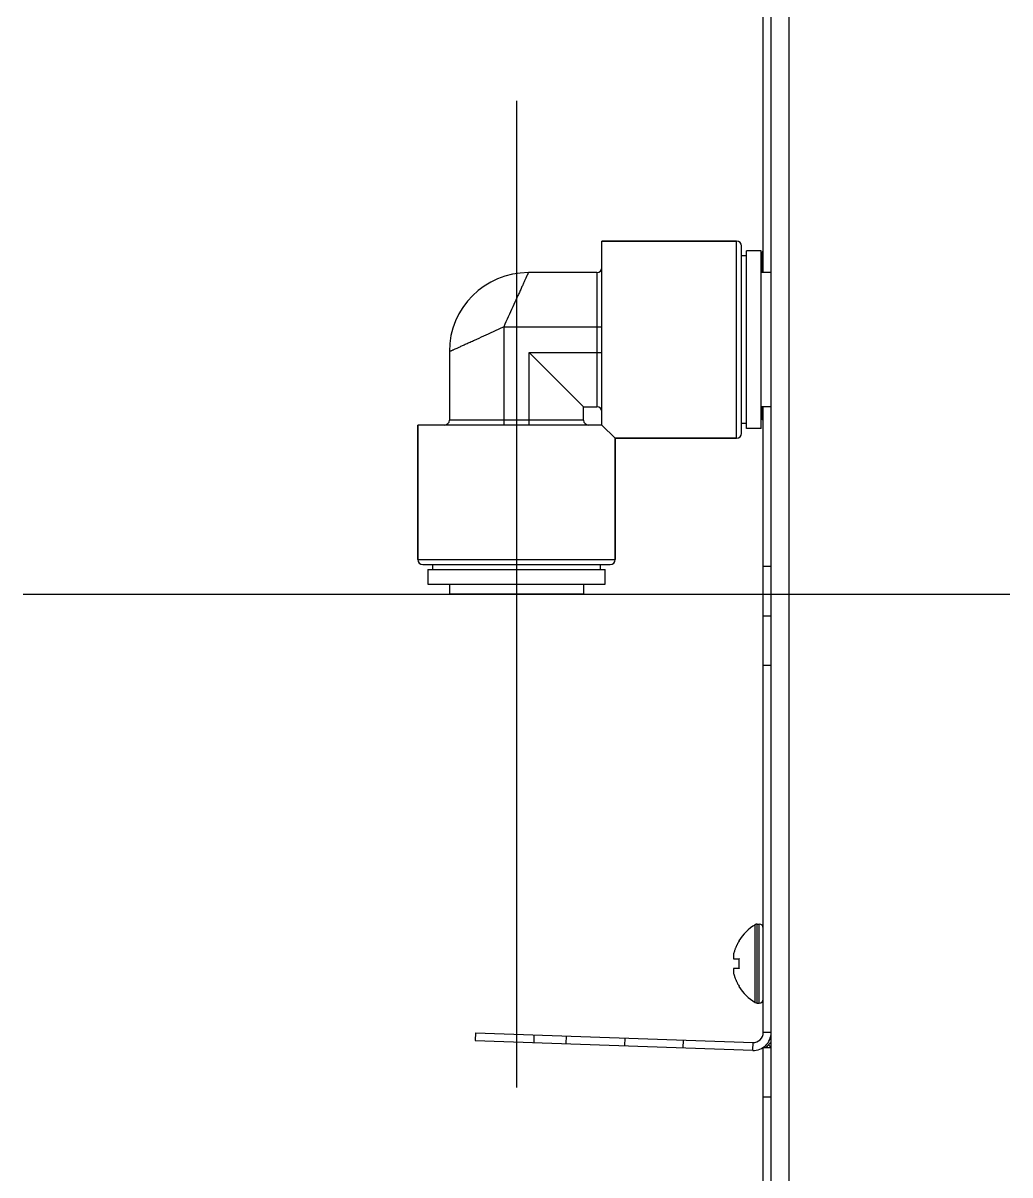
# Model space of a CAD drawing. Header units: millimetres. Extents: x -1686 to 4120, y -1850 to 2563.
# Drawn here: x 1572.2 to 1672.2, y 286 to 402.8 of the extents above; entities that cross this region are included whole.
import ezdxf

# ---------------------------------------------------------------- set-up
doc = ezdxf.new("R2010")
doc.units = ezdxf.units.MM
doc.header["$LTSCALE"] = 65.395
doc.layers.get('0').update_dxf_attribs({"linetype": 'CONTINUOUS'})
doc.layers.add('ASSI', color=7, linetype='CONTINUOUS')
doc.layers.add('GEOM', color=7, linetype='CONTINUOUS')

msp = doc.modelspace()

# ---------------------------------------------------------------- linework, layer by layer
at = {"color": 4}
for p, q in [((1622.18, 394.88), (1622.18, 294.88)), ((1572.18, 344.88), (1672.18, 344.88))]:
    msp.add_line(p, q, dxfattribs=at)
at = {"linetype": 'Continuous'}
for p, q in [((1644.48, 380.68), (1630.83, 380.68)), ((1644.48, 360.68), (1644.48, 380.68)), ((1644.98, 361.18), (1644.98, 380.18)), ((1645.48, 361.68), (1645.48, 379.68)), ((1646.98, 379.68), (1645.48, 379.68)), ((1646.98, 361.68), (1646.98, 379.68)), ((1645.48, 379.18), (1644.98, 379.18)), ((1630.33, 377.48), (1623.38, 377.48)), ((1630.33, 377.48), (1630.33, 363.88)), ((1620.88, 371.98), (1620.88, 362.03)), ((1620.88, 371.98), (1630.83, 371.98)), ((1615.38, 369.48), (1615.38, 362.53)), ((1623.48, 362.03), (1623.48, 369.38)), ((1623.48, 369.38), (1630.83, 369.38)), ((1623.48, 369.38), (1628.98, 363.88)), ((1628.98, 362.53), (1628.98, 363.88)), ((1628.98, 363.88), (1630.33, 363.88)), ((1612.18, 362.03), (1612.18, 348.38)), ((1628.98, 362.53), (1615.38, 362.53)), ((1645.48, 362.18), (1644.98, 362.18)), ((1646.98, 361.68), (1645.48, 361.68)), ((1632.18, 360.68), (1632.18, 348.38)), ((1644.48, 360.68), (1632.18, 360.68)), ((1612.18, 348.38), (1632.18, 348.38)), ((1612.68, 347.88), (1631.68, 347.88)), ((1613.18, 347.38), (1613.18, 345.88)), ((1613.18, 347.38), (1631.18, 347.38)), ((1613.68, 347.88), (1613.68, 347.38)), ((1630.68, 347.38), (1630.68, 347.88)), ((1631.18, 345.88), (1631.18, 347.38)), ((1613.18, 345.88), (1631.18, 345.88)), ((1644.7, 309.73), (1644.73, 309.73)), ((1644.18, 307.93), (1644.73, 307.93)), ((1644.73, 306.93), (1644.18, 306.93)), ((1644.73, 305.13), (1644.7, 305.13))]:
    msp.add_line(p, q, dxfattribs=at)
for centre, radius, start, end in [((1644.48, 380.18), 0.5, 0, 90), ((1623.38, 369.48), 8, 90, 180), ((1630.33, 377.98), 0.5, 270, 360), ((1630.33, 363.38), 0.5, 0, 90), ((1614.88, 362.53), 0.5, 270, 360), ((1629.48, 362.53), 0.5, 180, 270), ((1644.48, 361.18), 0.5, 270, 360), ((1612.68, 348.38), 0.5, 180, 270), ((1631.68, 348.38), 0.5, 270, 360), ((1648.78, 307.25), 4.75, 151.9926, 153.3187), ((1648.78, 307.25), 4.75, 151.0316, 151.9926), ((1648.79, 307.24), 4.75, 148.4659, 151.0313), ((1646.15, 308.18), 1.98, 174.8627, 175.7144), ((1646.14, 308.18), 1.97, 175.714, 176.9766), ((1648.68, 307.28), 4.64, 163.6036, 165.6824), ((1646.17, 308.18), 2.01, 172.7256, 174.8598), ((1648.71, 307.28), 4.67, 162.6228, 163.6051), ((1648.72, 307.27), 4.68, 161.535, 162.6227), ((1648.74, 307.26), 4.7, 159.4813, 161.5344), ((1648.75, 307.26), 4.72, 158.9977, 159.4819), ((1648.76, 307.26), 4.72, 157.4524, 158.9975), ((1648.77, 307.26), 4.73, 156.6826, 157.4526), ((1648.77, 307.25), 4.73, 155.4278, 156.6825), ((1648.77, 307.25), 4.74, 154.4598, 155.4278), ((1648.78, 307.25), 4.74, 153.3188, 154.4598), ((1646.13, 308.18), 1.96, 176.9771, 178.0037), ((1646.12, 308.18), 1.95, 178.0037, 179.0738), ((1646.12, 308.18), 1.95, 179.0741, 180.1995), ((1646.12, 308.18), 1.95, 180.1995, 181.1541), ((1646.12, 308.18), 1.95, 181.1545, 182.3767), ((1646.13, 308.18), 1.96, 182.3765, 183.2159), ((1646.14, 308.18), 1.97, 183.2167, 184.6016), ((1646.15, 308.18), 1.98, 184.6009, 185.2558), ((1646.17, 308.18), 2.01, 185.2585, 187.2741), ((1648.49, 307.43), 3.79, 172.4013, 179.9911), ((1648.49, 307.43), 3.79, 180.0089, 187.5987), ((1646.15, 306.68), 1.98, 174.7442, 175.3991), ((1646.14, 306.68), 1.97, 175.3984, 176.7833), ((1646.13, 306.68), 1.96, 176.7841, 177.6235), ((1646.12, 306.68), 1.96, 177.6234, 178.8455), ((1646.12, 306.68), 1.95, 178.8459, 180.9258), ((1646.12, 306.68), 1.95, 180.9261, 181.9964), ((1646.13, 306.68), 1.96, 181.9964, 183.0228), ((1646.14, 306.68), 1.97, 183.0233, 184.286), ((1646.15, 306.68), 1.98, 184.2856, 185.1372), ((1646.17, 306.68), 2.01, 172.7259, 174.7415), ((1646.17, 306.68), 2.01, 185.1401, 187.2744), ((1648.68, 307.58), 4.64, 194.3176, 196.3964), ((1648.71, 307.59), 4.67, 196.3949, 197.3772), ((1648.72, 307.59), 4.68, 197.3773, 198.465), ((1648.74, 307.6), 4.7, 198.4656, 200.5187), ((1648.75, 307.6), 4.72, 200.5181, 201.0023), ((1648.76, 307.6), 4.72, 201.0025, 202.5476), ((1648.77, 307.61), 4.73, 202.5474, 203.3174), ((1648.77, 307.61), 4.73, 203.3175, 204.5722), ((1648.77, 307.61), 4.74, 204.5722, 205.5402), ((1648.78, 307.61), 4.74, 205.5402, 206.6812), ((1648.78, 307.61), 4.75, 206.6813, 208.0074), ((1648.78, 307.62), 4.75, 208.0074, 208.9684), ((1648.79, 307.62), 4.75, 208.9687, 211.5341)]:
    msp.add_arc(centre, radius, start, end, dxfattribs=at)
for points, knots in [([(1623.38, 377.48), (1623.38, 377.48), (1623.38, 377.48), (1623.38, 377.47), (1623.37, 377.46), (1623.36, 377.44), (1623.35, 377.41), (1623.33, 377.36), (1623.3, 377.3), (1623.26, 377.22), (1623.22, 377.13), (1623.15, 376.98), (1623.05, 376.76), (1622.92, 376.47), (1622.77, 376.14), (1622.6, 375.77), (1622.42, 375.36), (1622.15, 374.77), (1621.79, 373.98), (1621.35, 373), (1621.03, 372.33), (1620.88, 371.98)], [0, 0, 0, 0, 0.000334, 0.001332, 0.00299, 0.005306, 0.011907, 0.021114, 0.032879, 0.047141, 0.063836, 0.082893, 0.12776, 0.181047, 0.241957, 0.309667, 0.383344, 0.462171, 0.63209, 0.813275, 1, 1, 1, 1]), ([(1615.38, 369.48), (1615.38, 369.48), (1615.38, 369.48), (1615.39, 369.49), (1615.4, 369.49), (1615.42, 369.5), (1615.45, 369.51), (1615.5, 369.54), (1615.57, 369.56), (1615.64, 369.6), (1615.74, 369.64), (1615.88, 369.71), (1616.1, 369.81), (1616.39, 369.94), (1616.72, 370.09), (1617.09, 370.26), (1617.5, 370.44), (1618.09, 370.71), (1618.88, 371.07), (1619.87, 371.51), (1620.53, 371.83), (1620.88, 371.98)], [0, 0, 0, 0, 0.000346, 0.001349, 0.003009, 0.005324, 0.011912, 0.0211, 0.032842, 0.047081, 0.063755, 0.082795, 0.127653, 0.180966, 0.241907, 0.309634, 0.38332, 0.462152, 0.632079, 0.81327, 1, 1, 1, 1])]:
    msp.add_open_spline(points, degree=3, knots=knots, dxfattribs=at)
at = {"layer": 'ASSI', "linetype": 'Continuous'}
for p, q in [((1630.83, 362.03), (1630.83, 380.68)), ((1630.83, 380.68), (1644.48, 380.68)), ((1647.98, 377.48), (1646.98, 377.48)), ((1647.98, 363.88), (1646.98, 363.88)), ((1612.18, 348.38), (1612.18, 362.03)), ((1630.83, 362.03), (1612.18, 362.03)), ((1632.18, 360.68), (1630.83, 362.03)), ((1632.18, 348.38), (1632.18, 360.68)), ((1632.18, 360.68), (1644.48, 360.68)), ((1615.38, 345.88), (1615.38, 344.88)), ((1628.98, 345.88), (1628.98, 344.88)), ((1628.98, 344.88), (1615.38, 344.88)), ((1646.38, 303.49), (1646.38, 311.38)), ((1646.58, 303.43), (1646.58, 311.43)), ((1646.58, 311.43), (1646.78, 311.43)), ((1646.78, 303.43), (1646.78, 311.43)), ((1646.58, 303.43), (1646.78, 303.43))]:
    msp.add_line(p, q, dxfattribs=at)
for centre, radius, start, end in [((1648.8, 307.23), 4.8, 120.3012, 148.5421), ((1646.58, 311.03), 0.4, 90, 120.3012), ((1646.78, 311.03), 0.4, 0, 90), ((1648.8, 307.63), 4.8, 211.4579, 239.6988), ((1646.78, 303.83), 0.4, 270, 360), ((1646.58, 303.83), 0.4, 239.6988, 270)]:
    msp.add_arc(centre, radius, start, end, dxfattribs=at)
at = {"layer": 'GEOM', "linetype": 'Continuous'}
for p, q in [((1647.18, 377.48), (1647.18, 673.83)), ((1647.98, -127.87), (1647.98, 673.63)), ((1649.78, 660.98), (1649.78, -126.57)), ((1647.08, 377.48), (1647.08, 379.57)), ((1647.18, 379.57), (1647.08, 379.57)), ((1647.08, 362.57), (1647.08, 363.88)), ((1647.18, 300.43), (1647.18, 363.88)), ((1647.18, 362.57), (1647.08, 362.57)), ((1647.98, 347.68), (1647.18, 347.68)), ((1647.18, 342.68), (1647.98, 342.68)), ((1647.18, 337.68), (1647.98, 337.68)), ((1618.03, 300.42), (1618, 299.62)), ((1618.03, 300.42), (1646.15, 299.44)), ((1623.95, 300.21), (1623.92, 299.41)), ((1647.98, 300.43), (1647.18, 300.43)), ((1618, 299.62), (1646.12, 298.64)), ((1627.2, 299.3), (1627.23, 300.1)), ((1633.15, 299.89), (1633.13, 299.09)), ((1639.08, 299.68), (1639.05, 298.88)), ((1646.12, 298.64), (1646.15, 299.44)), ((1647.98, 298.93), (1647.71, 299.2)), ((1647.18, 99.43), (1647.18, 298.93)), ((1647.18, 298.93), (1647.98, 298.93)), ((1647.18, 293.93), (1647.98, 293.93))]:
    msp.add_line(p, q, dxfattribs=at)
for centre, radius, start, end in [((1646.18, 300.43), 1.8, 268, 360), ((1646.18, 300.43), 1, 268, 360), ((1648.98, 297.93), 1.8, 123.7945, 146.2055)]:
    msp.add_arc(centre, radius, start, end, dxfattribs=at)

doc.saveas('drawing.dxf')
